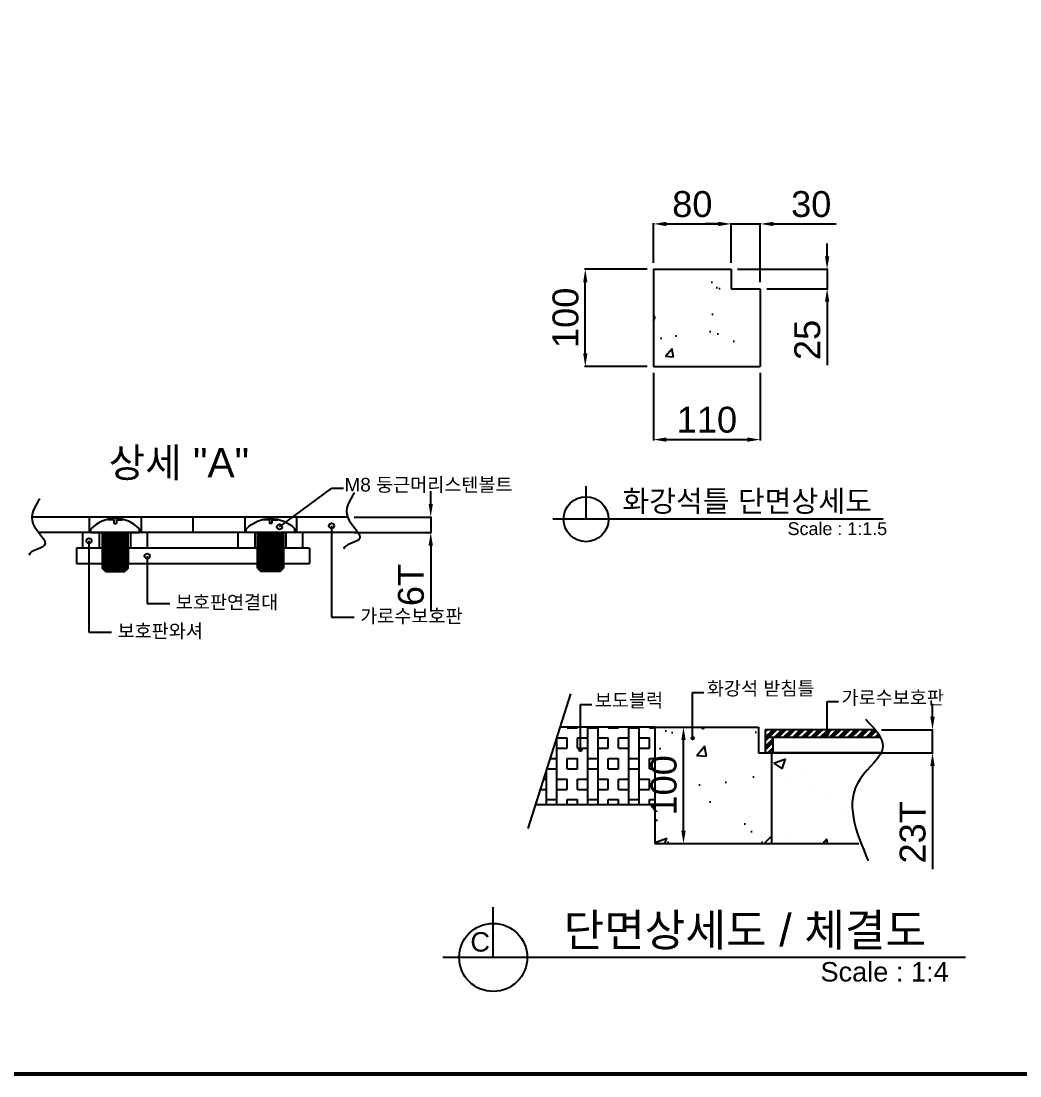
# Model space of a CAD drawing. Header units: millimetres. Extents: x 13624 to 18563, y -17957 to -14464.
# Drawn here: x 15478 to 17021, y -17842 to -16213 of the extents above; entities that cross this region are included whole.
import ezdxf
from ezdxf.enums import TextEntityAlignment as Align

# ---------------------------------------------------------------- set-up
doc = ezdxf.new("R2010")
doc.units = ezdxf.units.MM
doc.layers.add('LAYOUT', color=7, linetype='Continuous')
doc.layers.add('TEXT', color=7, linetype='Continuous')
doc.styles.get("Standard").update_dxf_attribs({"font": 'arial.ttf'})
doc.dimstyles.new('ISO-25', dxfattribs={"dimtxt": 40, "dimasz": 20, "dimexe": 1.25, "dimexo": 10, "dimgap": 10, "dimtad": 1, "dimdec": 0, "dimtxsty": 'Standard', "dimcen": 2.5, "dimclrd": 3, "dimclre": 3, "dimclrt": 3, "dimadec": 0, "dimazin": 0, "dimtfac": 1, "dimtdec": 0, "dimtmove": 0, "dimatfit": 3, "dimfxl": 0, "dimarcsym": 0})

# ---------------------------------------------------------------- blocks, each defined once
blk = doc.blocks.new('A$C36924EFD')
for p, q in [((0, 45), (0, -45)), ((0, 45), (6, 45)), ((6, -45), (6, 45)), ((0, -45), (6, -45))]:
    blk.add_line(p, q)
blk = doc.blocks.new('*D33')
at = {"color": 3, "lineweight": -2, "transparency": 16777216}
for p, q in [((16110.7, -16959.1), (16110.7, -16939.1)), ((15992.2, -16979.1), (16112, -16979.1)), ((16110.7, -16979.1), (16110.7, -17003.1)), ((15992.2, -17003.1), (16112, -17003.1)), ((16110.7, -17023.1), (16110.7, -17125.1))]:
    blk.add_line(p, q, dxfattribs=at)
at = {"color": 3, "transparency": 16777216}
for points in [[(16107.4, -16959.1), (16114, -16959.1), (16110.7, -16979.1)], [(16107.4, -17023.1), (16114, -17023.1), (16110.7, -17003.1)]]:
    blk.add_solid(points, dxfattribs=at)
at = {"layer": 'Defpoints', "color": 0, "transparency": 16777216}
for p in [(15982.2, -16979.1), (15982.2, -17003.1), (16110.7, -17003.1)]:
    blk.add_point(p, dxfattribs=at)
at = {"color": 3, "transparency": 16777216, "insert": (16080.3, -17084.1), "char_height": 40, "attachment_point": 5, "rotation": 90}
blk.add_mtext('6T', dxfattribs=at)
blk = doc.blocks.new('A$C5731754A')
at = {"color": 1}
for p, q in [((-11.2, 19.7), (-11.2, 20.5)), ((-1.9, 19.7), (-11.2, 19.7)), ((-1.9, 19.7), (-1.9, 14.1)), ((1.9, 19.7), (1.9, 14.1)), ((1.9, 19.7), (11.2, 19.7)), ((11.2, 19.7), (11.2, 20.5)), ((-37.5, 0), (-37.5, 5.7)), ((-37.5, 0), (37.5, 0)), ((-20, 0), (-20, -55)), ((-20, 0), (20, 0)), ((-1.9, 14.1), (1.9, 14.1)), ((20, -55), (20, 0)), ((37.5, 0), (37.5, 5.7)), ((-20, -2.5), (20, -2.5)), ((-20, -5), (20, -5)), ((-20, -7.5), (20, -7.5)), ((-20, -7.5), (20, -7.5)), ((-20, -10), (20, -10)), ((-20, -12.5), (20, -12.5)), ((-20, -12.5), (20, -12.5)), ((-20, -15), (20, -15)), ((-20, -17.5), (20, -17.5)), ((-20, -17.5), (20, -17.5)), ((-20, -20), (20, -20)), ((-20, -22.5), (20, -22.5)), ((-20, -22.5), (20, -22.5)), ((-20, -25), (20, -25)), ((-20, -27.5), (20, -27.5)), ((-20, -27.5), (20, -27.5)), ((-20, -30), (20, -30)), ((-20, -32.5), (20, -32.5)), ((-20, -35), (20, -35)), ((-20, -37.5), (20, -37.5)), ((-20, -40), (20, -40)), ((-20, -42.5), (20, -42.5)), ((-20, -45), (20, -45)), ((-20, -47.5), (20, -47.5)), ((-20, -50), (20, -50)), ((-20, -52.5), (20, -52.5)), ((-15, -60), (-20, -55)), ((-20, -55), (20, -55)), ((-17.5, -57.5), (17.5, -57.5)), ((-15, -60), (15, -60)), ((20, -55), (15, -60))]:
    blk.add_line(p, q, dxfattribs=at)
blk.add_arc((0, -30.4), 52, 43.8928, 136.1072, dxfattribs=at)
blk = doc.blocks.new('*D50')
at = {"color": 3, "lineweight": -2, "transparency": 16777216}
for p, q in [((16885.6, -17287.5), (16885.6, -17267.5)), ((16806.7, -17307.5), (16886.8, -17307.5)), ((16885.6, -17343.5), (16885.6, -17307.5)), ((16814.9, -17343.5), (16886.8, -17343.5)), ((16885.6, -17363.5), (16885.6, -17522.8))]:
    blk.add_line(p, q, dxfattribs=at)
at = {"color": 3, "transparency": 16777216}
for points in [[(16882.2, -17287.5), (16888.9, -17287.5), (16885.6, -17307.5)], [(16888.9, -17363.5), (16882.2, -17363.5), (16885.6, -17343.5)]]:
    blk.add_solid(points, dxfattribs=at)
at = {"layer": 'Defpoints', "color": 0, "transparency": 16777216}
for p in [(16796.7, -17307.5), (16885.6, -17307.5), (16804.9, -17343.5)]:
    blk.add_point(p, dxfattribs=at)
at = {"color": 3, "transparency": 16777216, "insert": (16855.1, -17466.1), "char_height": 40, "attachment_point": 5, "rotation": 90}
blk.add_mtext('23T', dxfattribs=at)
blk = doc.blocks.new('*D16')
at = {"color": 3, "lineweight": -2, "transparency": 16777216}
for p, q in [((16467, -17303.5), (16502.3, -17303.5)), ((16501, -17463.5), (16501, -17323.5)), ((16467, -17483.5), (16502.3, -17483.5))]:
    blk.add_line(p, q, dxfattribs=at)
at = {"color": 3, "transparency": 16777216}
for points in [[(16497.7, -17323.5), (16504.4, -17323.5), (16501, -17303.5)], [(16497.7, -17463.5), (16504.4, -17463.5), (16501, -17483.5)]]:
    blk.add_solid(points, dxfattribs=at)
at = {"layer": 'Defpoints', "color": 0, "transparency": 16777216}
for p in [(16457, -17303.5), (16501, -17303.5), (16457, -17483.5)]:
    blk.add_point(p, dxfattribs=at)
at = {"color": 3, "transparency": 16777216, "insert": (16470.6, -17393.5), "char_height": 40, "attachment_point": 5, "rotation": 90}
blk.add_mtext('100', dxfattribs=at)
blk = doc.blocks.new('*D45')
at = {"color": 3, "lineweight": -2, "transparency": 16777216}
for p, q in [((-175, 264.3), (-271.6, 264.3)), ((-270.3, 134.3), (-270.3, 244.3)), ((-175, 114.3), (-271.6, 114.3))]:
    blk.add_line(p, q, dxfattribs=at)
at = {"color": 3, "transparency": 16777216}
for points in [[(-267, 244.3), (-273.6, 244.3), (-270.3, 264.3)], [(-273.6, 134.3), (-267, 134.3), (-270.3, 114.3)]]:
    blk.add_solid(points, dxfattribs=at)
at = {"layer": 'Defpoints', "color": 0, "transparency": 16777216}
for p in [(-270.3, 264.3), (-165, 264.3), (-165, 114.3)]:
    blk.add_point(p, dxfattribs=at)
at = {"color": 3, "transparency": 16777216, "insert": (-300.7, 189.3), "char_height": 40, "attachment_point": 5, "rotation": 90}
blk.add_mtext('100', dxfattribs=at)
blk = doc.blocks.new('*D46')
at = {"color": 3, "lineweight": -2, "transparency": 16777216}
for p, q in [((-165, 104.3), (-165, 0)), ((0, 104.3), (0, 0)), ((-145, 1.2), (-20, 1.2))]:
    blk.add_line(p, q, dxfattribs=at)
at = {"color": 3, "transparency": 16777216}
for points in [[(-145, 4.6), (-145, -2.1), (-165, 1.2)], [(-20, -2.1), (-20, 4.6), (0, 1.2)]]:
    blk.add_solid(points, dxfattribs=at)
at = {"layer": 'Defpoints', "color": 0, "transparency": 16777216}
for p in [(-165, 114.3), (0, 114.3), (0, 1.2)]:
    blk.add_point(p, dxfattribs=at)
at = {"color": 3, "transparency": 16777216, "insert": (-82.5, 31.7), "char_height": 40, "attachment_point": 5}
blk.add_mtext('110', dxfattribs=at)
blk = doc.blocks.new('*D47')
at = {"color": 3, "lineweight": -2, "transparency": 16777216}
for p, q in [((-165, 274.3), (-165, 335.5)), ((-145, 334.3), (-65, 334.3)), ((-45, 274.3), (-45, 335.5))]:
    blk.add_line(p, q, dxfattribs=at)
at = {"color": 3, "transparency": 16777216}
for points in [[(-145, 337.6), (-145, 330.9), (-165, 334.3)], [(-65, 330.9), (-65, 337.6), (-45, 334.3)]]:
    blk.add_solid(points, dxfattribs=at)
at = {"layer": 'Defpoints', "color": 0, "transparency": 16777216}
for p in [(-45, 334.3), (-165, 264.3), (-45, 264.3)]:
    blk.add_point(p, dxfattribs=at)
at = {"color": 3, "transparency": 16777216, "insert": (-105, 364.7), "char_height": 40, "attachment_point": 5}
blk.add_mtext('80', dxfattribs=at)
blk = doc.blocks.new('*D48')
at = {"color": 3, "lineweight": -2, "transparency": 16777216}
for p, q in [((-65, 334.3), (-85, 334.3)), ((-45, 274.3), (-45, 335.5)), ((-45, 334.3), (0, 334.3)), ((0, 244.3), (0, 335.5)), ((20, 334.3), (117.1, 334.3))]:
    blk.add_line(p, q, dxfattribs=at)
at = {"color": 3, "transparency": 16777216}
for points in [[(-65, 330.9), (-65, 337.6), (-45, 334.3)], [(20, 337.6), (20, 330.9), (0, 334.3)]]:
    blk.add_solid(points, dxfattribs=at)
at = {"layer": 'Defpoints', "color": 0, "transparency": 16777216}
for p in [(0, 334.3), (-45, 264.3), (0, 234.3)]:
    blk.add_point(p, dxfattribs=at)
at = {"color": 3, "transparency": 16777216, "insert": (78.6, 364.7), "char_height": 40, "attachment_point": 5}
blk.add_mtext('30', dxfattribs=at)
blk = doc.blocks.new('*D49')
at = {"color": 3, "lineweight": -2, "transparency": 16777216}
for p, q in [((103.1, 284.3), (103.1, 304.3)), ((-35, 264.3), (104.4, 264.3)), ((103.1, 264.3), (103.1, 234.3)), ((10, 234.3), (104.4, 234.3)), ((103.1, 214.3), (103.1, 116))]:
    blk.add_line(p, q, dxfattribs=at)
at = {"color": 3, "transparency": 16777216}
for points in [[(99.8, 284.3), (106.5, 284.3), (103.1, 264.3)], [(106.5, 214.3), (99.8, 214.3), (103.1, 234.3)]]:
    blk.add_solid(points, dxfattribs=at)
at = {"layer": 'Defpoints', "color": 0, "transparency": 16777216}
for p in [(-45, 264.3), (0, 234.3), (103.1, 234.3)]:
    blk.add_point(p, dxfattribs=at)
at = {"color": 3, "transparency": 16777216, "insert": (72.7, 155.1), "char_height": 40, "attachment_point": 5, "rotation": 90}
blk.add_mtext('25', dxfattribs=at)
blk = doc.blocks.new('A$C57602617')
h = blk.add_hatch()
h.set_pattern_fill('AR-CONC', color=256, scale=0.825)
h.set_pattern_definition([(50, (-20131.66, -2672.8), (150.30235, -13.14975), [15.7163, -172.8787]), (355, (-20131.66, -2672.8), (-29.0758, 157.6219), [12.573, -138.3035]), (100.45144, (-20119.13, -2673.9), (121.2265, 144.4721), [13.3568, -146.9245]), (46.1842, (-20131.66, -2630.9), (223.6402, -34.685), [23.5744, -259.318]), (96.6356, (-20113.02, -2633.78), (195.8584, 204.1266), [20.0351, -220.387]), (351.1842, (-20131.66, -2630.9), (195.8584, 204.1266), [18.8595, -207.4543]), (21, (-20110.7, -2641.37), (125.0819, -84.3688), [15.7163, -172.8787]), (326, (-20110.7, -2641.37), (50.9867, 151.9551), [12.573, -138.303]), (71.45144, (-20100.28, -2648.4), (176.0685, 67.5863), [13.3568, -146.9242]), (37.5, (-20131.66, -2672.803), (2.5481, 69.7579), [0, -136.6266, 0, -140.3985, 0, -138.82688]), (7.5, (-20131.66, -2672.8), (55.12622, 82.64897), [0, -80.0481, 0, -133.48335, 0, -52.91137]), (327.5, (-20178.39, -2672.803), (111.86224, -4.72621), [0, -52.3875, 0, -163.449, 0, -216.88425]), (317.5, (-20199.34, -2672.8), (122.20657, 20.97686), [0, -68.10375, 0, -108.5469, 0, -154.01925])])
h.paths.add_polyline_path([(-16.5, 114.3), (-16.5, 231.3), (-33, 231.3), (-33, 264.3), (-165, 264.3), (-165, 114.3)])
for p, q in [((-165, 264.3), (-165, 114.3)), ((-165, 264.3), (-45, 264.3)), ((-45, 264.3), (-45, 234.3)), ((-45, 234.3), (0, 234.3)), ((0, 234.3), (0, 114.3)), ((-165, 114.3), (0, 114.3)), ((-269.2, -121.7), (-269.2, -70.5)), ((189.9, -121.7), (-320.4, -121.7))]:
    blk.add_line(p, q)
blk.add_circle((-269.2, -121.7), 34.7)
at = {"layer": 'TEXT'}
blk.add_text('화강석틀 단면상세도', height=33, dxfattribs=at).set_placement((-20.4, -110.3), align=Align.CENTER)
blk.add_text('Scale : 1:1.5', height=19.8, dxfattribs=at).set_placement((42.1, -146.2))
for base, p1, p2, text, picture, middle in [((0, 334.3), (-45, 264.3), (0, 234.3), '30', '*D48', (78.6, 364.7)), ((-45, 334.3), (-165, 264.3), (-45, 264.3), '80', '*D47', (-105, 364.7)), ((0, 1.2), (-165, 114.3), (0, 114.3), '110', '*D46', (-82.5, 31.7))]:
    dim = blk.add_linear_dim(base=base, p1=p1, p2=p2, text=text, dimstyle='ISO-25')
    dim.commit()
    dim.dimension.update_dxf_attribs({"geometry": picture, "text_midpoint": middle})
dim = blk.add_linear_dim(base=(103.1, 234.3), p1=(-45, 264.3), p2=(0, 234.3), angle=90, text='25', dimstyle='ISO-25', override={"dimtxsty": 'Standard'})
dim.commit()
dim.dimension.update_dxf_attribs({"geometry": '*D49', "text_midpoint": (72.7, 155.1)})
dim = blk.add_linear_dim(base=(-270.3, 264.3), p1=(-165, 114.3), p2=(-165, 264.3), angle=90, text='100', dimstyle='ISO-25')
dim.commit()
dim.dimension.update_dxf_attribs({"geometry": '*D45', "text_midpoint": (-300.7, 189.3)})

msp = doc.modelspace()

# ---------------------------------------------------------------- hatches: boundary and pattern name
h = msp.add_hatch()
h.set_pattern_fill('BOX', color=256, scale=2.5)
h.set_pattern_definition([(90, (10384.17, -17653.74), (-63.5, 4e-15), []), (90, (10400.043, -17653.74), (-63.5, 4e-15), []), (0, (10384.17, -17653.74), (0, 63.5), [-15.875, 15.875]), (0, (10384.17, -17637.866), (0, 63.5), [-15.875, 15.875]), (0, (10384.17, -17621.99), (0, 63.5), [15.875, -15.875]), (0, (10384.17, -17606.116), (0, 63.5), [15.875, -15.875]), (90, (10415.92, -17653.74), (-63.5, 4e-15), [15.875, -15.875]), (90, (10431.793, -17653.74), (-63.5, 4e-15), [15.875, -15.875])])
h.paths.add_polyline_path([(16342, -17336.9), (16342, -17303.5), (16311, -17303.5), (16273, -17423.5), (16457, -17423.5), (16457, -17303.5), (16342, -17303.5), (16342, -17336.9, -0.414214), (16344, -17338.9, -1), (16339.9, -17338.9, -0.414214)])
h = msp.add_hatch()
h.set_pattern_fill('AR-CONC', color=256)
h.set_pattern_definition([(50, (-7745, -20863.58), (182.1847, -15.9391), [19.05, -209.55]), (355, (-7745, -20863.58), (-35.2434, 191.0568), [15.24, -167.6406]), (100.45144, (-7729.81, -20864.9), (146.9412, 175.1178), [16.19, -178.0902]), (46.1842, (-7745, -20812.78), (271.079, -42.0423), [28.575, -314.325]), (96.6356, (-7722.4, -20816.28), (237.404, 247.426), [24.285, -267.1356]), (351.1842, (-7745, -20812.78), (237.404, 247.426), [22.86, -251.4597]), (21, (-7719.6, -20825.48), (151.6144, -102.2652), [19.05, -209.55]), (326, (-7719.6, -20825.48), (61.802, 184.188), [15.24, -167.64]), (71.45144, (-7706.96, -20834), (213.4164, 81.9228), [16.19, -178.09]), (37.5, (-7744.99, -20863.58), (3.0886, 84.55504), [0, -165.608, 0, -170.18, 0, -168.275]), (7.5, (-7744.99, -20863.58), (66.81966, 100.18057), [0, -97.028, 0, -161.798, 0, -64.135]), (327.5, (-7801.635, -20863.58), (135.5906, -5.72874), [0, -63.5, 0, -198.12, 0, -262.89]), (317.5, (-7827.03, -20863.58), (148.1292, 25.4265), [0, -82.55, 0, -131.572, 0, -186.69])])
h.paths.add_polyline_path([(16637, -17483.5), (16637, -17343.5), (16617, -17343.5), (16617, -17303.5), (16457, -17303.5), (16457, -17483.5)])

# ---------------------------------------------------------------- linework, layer by layer
for p, q in [((15877.2, -16994.3), (15957.9, -16934.8)), ((15957.9, -16934.8), (15976.1, -16934.8)), ((15982.2, -16979.1), (15494.6, -16979.1)), ((15743.4, -16979.1), (15743.4, -17003.1)), ((15998.3, -17003.1), (15505.4, -17003.1)), ((15573.4, -17027.1), (15573.4, -17003.1)), ((15673.4, -17027.1), (15673.4, -17003.1)), ((15813.4, -17027.1), (15813.4, -17003.1)), ((15913.4, -17027.1), (15913.4, -17003.1)), ((15957.5, -16992.7), (15957.5, -17133.8)), ((15582.9, -17015.8), (15582.9, -17156.9)), ((15673.4, -17027.1), (15573.4, -17027.1)), ((15913.4, -17027.1), (15813.4, -17027.1)), ((15672.8, -17039.5), (15672.8, -17112.5)), ((15672.8, -17112.5), (15707.6, -17112.5)), ((15957.5, -17133.8), (15992.3, -17133.8)), ((15582.9, -17156.9), (15617.7, -17156.9)), ((16515.1, -17320.5), (16515.1, -17250)), ((16515.1, -17250), (16532.5, -17250)), ((16261.4, -17460.2), (16327.2, -17252.4)), ((16723, -17314.3), (16723, -17264.2)), ((16723, -17264.2), (16740.4, -17264.2)), ((16342, -17338.9), (16342, -17268.4)), ((16342, -17268.4), (16359.3, -17268.4)), ((16457, -17303.5), (16311, -17303.5)), ((16457, -17303.5), (16457, -17423.5)), ((16457, -17303.5), (16457, -17483.5)), ((16457, -17303.5), (16617, -17303.5)), ((16617, -17303.5), (16617, -17343.5)), ((16617, -17343.5), (16637, -17343.5)), ((16617, -17343.5), (16835.2, -17343.5)), ((16637, -17343.5), (16637, -17483.5)), ((16457, -17423.5), (16273, -17423.5)), ((16457, -17483.5), (16637, -17483.5)), ((16637, -17483.5), (16771.7, -17483.5)), ((16207.2, -17659.2), (16207.2, -17581.7)), ((16936.6, -17659.2), (16129.6, -17659.2))]:
    msp.add_line(p, q)
at = {"color": 2}
for p, q in [((15583.4, -16979.1), (15583.4, -17003.1)), ((15663.4, -16979.1), (15663.4, -17003.1)), ((15823.4, -16979.1), (15823.4, -17003.1)), ((15903.4, -16979.1), (15903.4, -17003.1)), ((15599.4, -17027.1), (15599.4, -17003.1)), ((15647.4, -17027.1), (15647.4, -17003.1)), ((15839.4, -17027.1), (15839.4, -17003.1)), ((15887.4, -17027.1), (15887.4, -17003.1)), ((15605.4, -17027.1), (15605.4, -17051.1)), ((15641.4, -17027.1), (15641.4, -17051.1)), ((15845.4, -17027.1), (15845.4, -17051.1)), ((15881.4, -17027.1), (15881.4, -17051.1)), ((16627, -17307.5), (16627, -17343.5)), ((16796.7, -17307.5), (16627, -17307.5)), ((16805.1, -17319.5), (16627, -17319.5)), ((16639, -17319.5), (16639, -17343.5)), ((16804.9, -17343.5), (16627, -17343.5))]:
    msp.add_line(p, q, dxfattribs=at)
at = {"color": 4}
for p, q in [((15603.4, -17027.1), (15603.4, -17051.1)), ((15643.4, -17027.1), (15643.4, -17051.1)), ((15843.4, -17027.1), (15843.4, -17051.1)), ((15883.4, -17027.1), (15883.4, -17051.1))]:
    msp.add_line(p, q, dxfattribs=at)
at = {"color": 2, "linetype": 'Continuous'}
for p, q in [((16627, -17319.3), (16638.8, -17307.5)), ((16627, -17308.1), (16627.7, -17307.5)), ((16627, -17311.1), (16630.7, -17307.5)), ((16629.8, -17319.5), (16641.8, -17307.5)), ((16632.8, -17319.5), (16644.8, -17307.5)), ((16641, -17319.5), (16653, -17307.5)), ((16644, -17319.5), (16656, -17307.5)), ((16647, -17319.5), (16659, -17307.5)), ((16655.1, -17319.5), (16667.1, -17307.5)), ((16658.1, -17319.5), (16670.1, -17307.5)), ((16661.1, -17319.5), (16673.1, -17307.5)), ((16669.3, -17319.5), (16681.2, -17307.5)), ((16672.3, -17319.5), (16684.2, -17307.5)), ((16675.3, -17319.5), (16687.2, -17307.5)), ((16683.4, -17319.5), (16695.4, -17307.5)), ((16686.4, -17319.5), (16698.4, -17307.5)), ((16689.4, -17319.5), (16701.4, -17307.5)), ((16697.5, -17319.5), (16709.5, -17307.5)), ((16700.5, -17319.5), (16712.5, -17307.5)), ((16703.5, -17319.5), (16715.5, -17307.5)), ((16711.7, -17319.5), (16723.7, -17307.5)), ((16714.7, -17319.5), (16726.7, -17307.5)), ((16717.7, -17319.5), (16729.7, -17307.5)), ((16725.8, -17319.5), (16737.8, -17307.5)), ((16728.8, -17319.5), (16740.8, -17307.5)), ((16731.8, -17319.5), (16743.8, -17307.5)), ((16740, -17319.5), (16752, -17307.5)), ((16743, -17319.5), (16755, -17307.5)), ((16746, -17319.5), (16758, -17307.5)), ((16754.1, -17319.5), (16766.1, -17307.5)), ((16757.1, -17319.5), (16769.1, -17307.5)), ((16760.1, -17319.5), (16772.1, -17307.5)), ((16768.2, -17319.5), (16780.2, -17307.5)), ((16771.2, -17319.5), (16783.2, -17307.5)), ((16774.2, -17319.5), (16786.2, -17307.5)), ((16782.4, -17319.5), (16794.4, -17307.5)), ((16785.4, -17319.5), (16797, -17307.8)), ((16788.4, -17319.5), (16798.4, -17309.5)), ((16796.5, -17319.5), (16801.9, -17314.2)), ((16627, -17322.3), (16629.8, -17319.5)), ((16627, -17325.3), (16632.8, -17319.5)), ((16627, -17333.4), (16639, -17321.4)), ((16627, -17336.4), (16639, -17324.4)), ((16629.8, -17319.5), (16629.8, -17319.5)), ((16632.8, -17319.5), (16632.8, -17319.5)), ((16632.8, -17333.6), (16639, -17327.4)), ((16644, -17319.5), (16644, -17319.5)), ((16647, -17319.5), (16647, -17319.5)), ((16658.1, -17319.5), (16658.1, -17319.5)), ((16661.1, -17319.5), (16661.1, -17319.5)), ((16669.2, -17319.5), (16669.3, -17319.5)), ((16672.2, -17319.5), (16672.3, -17319.5)), ((16675.2, -17319.5), (16675.3, -17319.5)), ((16686.4, -17319.5), (16686.4, -17319.5)), ((16689.4, -17319.5), (16689.4, -17319.5)), ((16700.5, -17319.5), (16700.5, -17319.5)), ((16703.5, -17319.5), (16703.5, -17319.5)), ((16711.7, -17319.5), (16711.7, -17319.5)), ((16714.7, -17319.5), (16714.7, -17319.5)), ((16717.7, -17319.5), (16717.7, -17319.5)), ((16728.8, -17319.5), (16728.8, -17319.5)), ((16731.8, -17319.5), (16731.8, -17319.5)), ((16743, -17319.5), (16743, -17319.5)), ((16746, -17319.5), (16746, -17319.5)), ((16754.1, -17319.5), (16754.1, -17319.5)), ((16757.1, -17319.5), (16757.1, -17319.5)), ((16760.1, -17319.5), (16760.1, -17319.5)), ((16771.2, -17319.5), (16771.2, -17319.5)), ((16774.2, -17319.5), (16774.2, -17319.5)), ((16788.4, -17319.5), (16788.4, -17319.5)), ((16796.5, -17319.5), (16796.5, -17319.5)), ((16799.5, -17319.5), (16803, -17316)), ((16799.5, -17319.5), (16799.5, -17319.5)), ((16802.5, -17319.5), (16804.2, -17317.8)), ((16802.5, -17319.5), (16802.5, -17319.5)), ((16627, -17339.4), (16632.8, -17333.6)), ((16631.1, -17343.5), (16639, -17335.6)), ((16634.1, -17343.5), (16639, -17338.6)), ((16637.1, -17343.5), (16639, -17341.6))]:
    msp.add_line(p, q, dxfattribs=at)
at = {"linetype": 'Continuous'}
for p, q in [((16640.7, -17359.4), (16658.5, -17352.6)), ((16640.7, -17359.4), (16653.4, -17367.9)), ((16653.4, -17367.9), (16658.5, -17352.6)), ((16692.9, -17372.9), (16692.9, -17372.9)), ((16662.5, -17383.3), (16662.5, -17383.3)), ((16699.5, -17396), (16699.5, -17396)), ((16720.3, -17413.2), (16720.3, -17413.2)), ((16753.1, -17430.1), (16753.1, -17430.1)), ((16659.5, -17467.8), (16659.5, -17467.8)), ((16716.1, -17483.5), (16722.3, -17476.1)), ((16723.6, -17483.5), (16722.2, -17476.1))]:
    msp.add_line(p, q, dxfattribs=at)
for centre, radius in [((15957.5, -16992.7), 4.02), ((15877.2, -16994.3), 4.02), ((15582.9, -17015.8), 4.02), ((15672.8, -17039.5), 4.02), ((16723, -17314.3), 2.01), ((16515.1, -17320.5), 2.01), ((16342, -17338.9), 2.01), ((16207.2, -17659.2), 52.6)]:
    msp.add_circle(centre, radius)
for points in [[(15506.9, -16951.1), (15498.9, -16963.4), (15483.1, -16987.8), (15533.2, -17026.3), (15492.3, -17030), (15490, -17038)], [(15992.9, -16941.6), (15984.9, -16954), (15969.1, -16978.3), (16019.2, -17016.8), (15978.3, -17020.5), (15976, -17028.5)]]:
    msp.add_open_spline(points, degree=3, knots=[0, 0, 0, 0, 39.447543, 77.809698, 105.591097, 105.591097, 105.591097, 105.591097])
msp.add_spline([(16782.2, -17291.4), (16809, -17333.7), (16773.8, -17383.7), (16786.3, -17510.1)], degree=3)
at = {"layer": 'LAYOUT', "const_width": 5.88}
msp.add_lwpolyline([(13741.5, -17839.2), (18445.5, -17839.2), (18445.5, -14581.7), (13741.5, -14581.7)], close=True, dxfattribs=at)

# ---------------------------------------------------------------- block references
for name, p in [('A$C57602617', (16619.7, -16860.8)), ('A$C5731754A', (15623.4, -17003.1))]:
    msp.add_blockref(name, p)
at = {"xscale": -1}
msp.add_blockref('A$C5731754A', (15863.4, -17003.1), dxfattribs=at)
at = {"xscale": 4, "yscale": 4, "zscale": 4, "rotation": 270}
msp.add_blockref('A$C36924EFD', (15743.4, -17027.1), dxfattribs=at)

# ---------------------------------------------------------------- texts
at = {"color": 4}
msp.add_text('상세 "A"', height=45, dxfattribs=at).set_placement((15613.2, -16917.6))
for s, height, p in [('M8 둥근머리스텐볼트', 21, (15977.4, -16939.7)), ('보호판연결대', 21, (15717, -17121.1)), ('가로수보호판', 21, (16001.7, -17142.5)), ('보호판와셔', 21, (15627.1, -17165.6)), ('화강석 받침틀', 21, (16537.2, -17254.3)), ('보도블럭', 21, (16364.1, -17272.7)), ('가로수보호판', 21, (16745.1, -17268.5)), ('C', 30, (16171.9, -17650.2))]:
    msp.add_text(s, height=height).set_placement(p)
at = {"layer": 'TEXT'}
msp.add_text('단면상세도 / 체결도', height=50, dxfattribs=at).set_placement((16595.8, -17642), align=Align.CENTER)
msp.add_text('Scale : 1:4', height=30, dxfattribs=at).set_placement((16712.6, -17696.4))

# ---------------------------------------------------------------- dimensions: what is measured, and where the dimension line sits
for base, p1, p2, text, picture, middle in [((16110.7, -17003.1), (15982.2, -16979.1), (15982.2, -17003.1), '6T', '*D33', (16080.3, -17084.1)), ((16501, -17303.5), (16457, -17483.5), (16457, -17303.5), '100', '*D16', (16470.6, -17393.5))]:
    dim = msp.add_linear_dim(base=base, p1=p1, p2=p2, angle=90, text=text, dimstyle='ISO-25')
    dim.commit()
    dim.dimension.update_dxf_attribs({"geometry": picture, "text_midpoint": middle})
dim = msp.add_linear_dim(base=(16885.6, -17307.5), p1=(16804.9, -17343.5), p2=(16796.7, -17307.5), angle=90, text='23T', dimstyle='ISO-25', override={"dimtxsty": 'Standard'})
dim.commit()
dim.dimension.update_dxf_attribs({"geometry": '*D50', "text_midpoint": (16885.6, -17466.1), "dimtype": 160})

doc.saveas('drawing.dxf')
